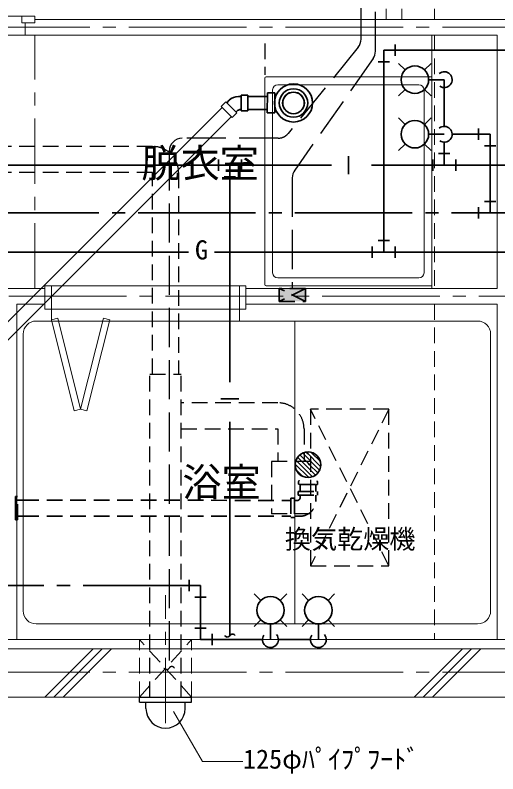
# Model space of a CAD drawing. Units: millimetres at full size, sheet at 1:50; details may follow other scales. Extents: x -9674 to 9699, y -6794 to 6791.
# Drawn here: x 22 to 1870, y -2827 to 78 of the extents above; entities that cross this region are included whole.
import ezdxf
from ezdxf.enums import TextEntityAlignment as Align

# ---------------------------------------------------------------- set-up
doc = ezdxf.new("R2010")
doc.units = ezdxf.units.MM
doc.header["$LTSCALE"] = 50
for name, pattern in [('CHAIN1', [8, 5, -1, 1, -1]), ('CHAIN2', [12, 9, -1, 1, -1]), ('DASHED1', [1.8, 1.2, -0.6]), ('DASHED3', [4, 3, -1])]:
    doc.linetypes.add(name, pattern=pattern)
for name, color, linetype, lineweight in [('1-0_芯', 134, 'CHAIN2', 9), ('1-1_躯体', 134, 'Continuous', 9), ('1-2_間仕切', 134, 'Continuous', 9), ('1-3_建具', 134, 'Continuous', 9), ('1-5_設備', 134, 'Continuous', 9), ('1-7_その他', 134, 'DASHED1', 9), ('1-8_ハッチ', 134, 'Continuous', 9), ('1-C_梁', 134, 'DASHED1', 9), ('1-D_記号', 134, 'CHAIN1', 9), ('2-0_芯', 3, 'Continuous', 35), ('2-2', 5, 'DASHED3', 25), ('2-3_建具', 4, 'Continuous', 35), ('2-7_その他', 7, 'Continuous', 25), ('2-9_金物', 1, 'CHAIN2', 35), ('2-A_文字', 6, 'Continuous', 35), ('2-C', 2, 'DASHED1', 25)]:
    doc.layers.add(name, color=color, linetype=linetype, lineweight=lineweight)
doc.layers.add('1-A_文字', color=134, linetype='Continuous')
doc.styles.add('ＭＳ ゴシック', font='')
doc.styles.get('ＭＳ ゴシック').set_extended_font_data('MS Gothic')

msp = doc.modelspace()

# ---------------------------------------------------------------- linework, layer by layer
at = {"layer": '1-0_芯'}
for p, q in [((-8542.5, 31.87), (8067.5, 31.87)), ((-2.5, -998.13), (1897.5, -998.13)), ((-8542.5, -2438.13), (8067.5, -2438.13))]:
    msp.add_line(p, q, dxfattribs=at)
at = {"layer": '1-1_躯体'}
for p, q in [((5707.5, -2348.13), (-6742.5, -2348.13)), ((6207.5, -2533.13), (-7392.5, -2533.13))]:
    msp.add_line(p, q, dxfattribs=at)
at = {"layer": '1-2_間仕切'}
for p, q in [((1923.5, 61.87), (97.5, 61.87)), ((60, 49.37), (60, 1.87)), ((60, 1.87), (1867.5, 1.87)), ((1867.5, 1.87), (1867.5, -968.13)), ((-32.5, -968.13), (135.5, -968.13)), ((905.5, -968.13), (1867.5, -968.13)), ((27.5, -1028.13), (135.5, -1028.13)), ((27.5, -1028.13), (27.5, -2313.13)), ((905.5, -1028.13), (1867.5, -1028.13)), ((1867.5, -1028.13), (1867.5, -2313.13))]:
    msp.add_line(p, q, dxfattribs=at)
at = {"layer": '1-3_建具', "linetype": 'DASHED1'}
for p, q in [((1442.5, 911.87), (1442.5, 61.87)), ((1502.5, 911.87), (1502.5, 61.87))]:
    msp.add_line(p, q, dxfattribs=at)
at = {"layer": '1-3_建具'}
for p, q in [((-702.5, 74.37), (47.5, 74.37)), ((47.5, 74.37), (47.5, 49.37)), ((97.5, 74.37), (47.5, 74.37)), ((97.5, 74.37), (97.5, 49.37)), ((97.5, 49.37), (47.5, 49.37)), ((60, 1.87), (-715, 1.87)), ((135.5, -1048.13), (135.5, -958.13)), ((160.5, -958.13), (135.5, -958.13)), ((160.5, -958.13), (160.5, -1048.13)), ((880.5, -958.13), (160.5, -958.13)), ((880.5, -1048.13), (880.5, -958.13)), ((905.5, -958.13), (880.5, -958.13)), ((905.5, -958.13), (905.5, -1048.13)), ((160.5, -1048.13), (135.5, -1048.13)), ((880.5, -1048.13), (160.5, -1048.13)), ((905.5, -1048.13), (880.5, -1048.13)), ((184.75, -1082.07), (160.5, -1088.13)), ((272.07, -1431.32), (184.75, -1082.07)), ((272.07, -1431.32), (359.38, -1082.07)), ((359.38, -1082.07), (383.63, -1088.13)), ((272.07, -1431.32), (247.81, -1437.38)), ((272.07, -1431.32), (296.32, -1437.38))]:
    msp.add_line(p, q, dxfattribs=at)
at = {"layer": '1-5_設備'}
for p, q in [((1617.5, 1.87), (1617.5, -968.13)), ((977.5, -953.13), (977.5, -163.13)), ((982.5, -158.13), (1617.5, -158.13)), ((1027.5, -188.13), (1567.5, -188.13)), ((1007.5, -908.13), (1007.5, -208.13)), ((1587.5, -908.13), (1587.5, -208.13)), ((1567.5, -928.13), (1027.5, -928.13)), ((1617.5, -958.13), (982.5, -958.13)), ((160.5, -1048.13), (160.5, -1093.13)), ((880.5, -1048.13), (880.5, -1093.13)), ((102.5, -1093.13), (1792.5, -1093.13)), ((160.5, -1088.13), (247.81, -1437.38)), ((383.63, -1088.13), (296.32, -1437.38)), ((1092.5, -1093.13), (1092.5, -2253.13)), ((52.5, -1143.13), (52.5, -2203.13)), ((1842.5, -2203.13), (1842.5, -1143.13)), ((1792.5, -2253.13), (102.5, -2253.13))]:
    msp.add_line(p, q, dxfattribs=at)
msp.add_circle((1087.5, -258.13), 40, dxfattribs=at)
for centre, radius, start, end in [((982.5, -163.13), 5, 90, 180), ((1027.5, -208.13), 20, 90, 180), ((1567.5, -208.13), 20, 0, 90), ((1027.5, -908.13), 20, 180, 270), ((1567.5, -908.13), 20, 270, 0), ((982.5, -953.13), 5, 180, 270), ((102.5, -1143.13), 50, 90, 180), ((1792.5, -1143.13), 50, 0, 90), ((102.5, -2203.13), 50, 180, 270), ((1792.5, -2203.13), 50, 270, 0)]:
    msp.add_arc(centre, radius, start, end, dxfattribs=at)
at = {"layer": '1-7_その他', "linetype": 'CHAIN1'}
msp.add_line((597.5, -2633.13), (597.5, -2143.13), dxfattribs=at)
at = {"layer": '1-7_その他'}
for p, q in [((497.5, -2533.13), (497.5, -2313.13)), ((497.5, -2533.13), (697.5, -2313.13)), ((697.5, -2533.13), (497.5, -2313.13)), ((697.5, -2533.13), (697.5, -2313.13))]:
    msp.add_line(p, q, dxfattribs=at)
at = {"layer": '1-8_ハッチ'}
for p, q in [((5672.5, -2313.13), (-6707.5, -2313.13)), ((134.94, -2533.13), (319.94, -2348.13)), ((170.3, -2533.13), (355.3, -2348.13)), ((205.65, -2533.13), (390.65, -2348.13)), ((1549.15, -2533.13), (1734.15, -2348.13)), ((1584.51, -2533.13), (1769.51, -2348.13)), ((1619.87, -2533.13), (1804.87, -2348.13))]:
    msp.add_line(p, q, dxfattribs=at)
at = {"layer": '1-C_梁'}
for p, q in [((1627.5, 911.87), (1627.5, 61.87)), ((1627.5, 1.87), (1627.5, -968.13)), ((1627.5, -1028.13), (1627.5, -2313.13))]:
    msp.add_line(p, q, dxfattribs=at)
at = {"layer": '1-D_記号'}
msp.add_line((97.5, -968.13), (97.5, 1.87), dxfattribs=at)
at = {"layer": '2-0_芯'}
for p, q in [((887.12, -228.13), (912.12, -228.13)), ((912.12, -228.13), (912.12, -288.13)), ((987.12, -295.9), (988.51, -219.21)), ((1016.16, -219.77), (988.51, -219.21)), ((1016.16, -219.77), (1016.16, -296.49)), ((828.43, -253.59), (810.75, -271.27)), ((870.86, -296.02), (828.43, -253.59)), ((841.32, -247.78), (831.97, -257.13)), ((876.67, -233.13), (887.12, -233.13)), ((912.12, -233.13), (988.26, -233.13)), ((814.29, -274.81), (-144.08, -1233.17)), ((853.18, -313.7), (810.75, -271.27)), ((869.35, -290.45), (867.32, -292.48)), ((887.03, -283.13), (887.12, -283.13)), ((912.12, -283.13), (987.36, -283.13)), ((849.64, -310.16), (-108.72, -1268.53)), ((870.86, -296.02), (853.18, -313.7)), ((1016.16, -296.49), (987.12, -295.9)), ((1190.58, -1631.71), (1154.94, -1596.03)), ((1123.55, -1688.42), (1098.14, -1662.98))]:
    msp.add_line(p, q, dxfattribs=at)
at = {"layer": '2-0_芯', "linetype": 'DASHED1'}
for p, q in [((1106.56, -1718.49), (1106.68, -1707.49)), ((1179.56, -1719.28), (1179.68, -1708.28)), ((1106.56, -1718.49), (1112.25, -1719.15)), ((1112.25, -1719.15), (1173.85, -1719.82)), ((1112.78, -1745.57), (1112.8, -1718.74)), ((1173.22, -1745.61), (1173.23, -1719.81)), ((1179.56, -1719.28), (1173.85, -1719.82)), ((30.43, -1854.82), (30.37, -1764.82)), ((1077.02, -1771.95), (1091.84, -1771.96)), ((1091.82, -1771.95), (1091.77, -1845.95)), ((1105.94, -1760.36), (1105.95, -1745.54)), ((1105.94, -1745.56), (1179.94, -1745.61)), ((1112.74, -1770.05), (1112.75, -1760.37)), ((1173.18, -1780.58), (1173.19, -1760.41)), ((40.98, -1779.61), (30.38, -1779.61)), ((52.5, -1779.23), (1077.01, -1780.02)), ((1102.73, -1780.04), (1091.81, -1780.03)), ((23.14, -1809.82), (23.17, -1854.82)), ((23.17, -1854.82), (30.43, -1854.82)), ((52.5, -1840.14), (30.42, -1840.13)), ((52.5, -1840.04), (1076.97, -1840.54)), ((1113.16, -1840.55), (1091.77, -1840.54))]:
    msp.add_line(p, q, dxfattribs=at)
at = {"layer": '2-0_芯'}
for points in [[(887.12, -228.13), (887.12, -288.13), (912.12, -288.13)], [(1191.51, -1650.34), (1184.69, -1643.51), (1143.13, -1601.89), (1136.32, -1595.07)], [(1159.9, -1689.44), (1143.08, -1672.6), (1113.98, -1643.46), (1097.18, -1626.63)], [(1171.5, -1683.36), (1143.1, -1654.93), (1131.66, -1643.47), (1103.26, -1615.03)], [(1180.6, -1674.79), (1149.34, -1643.48), (1143.11, -1637.25), (1111.85, -1605.94)], [(1187.52, -1664.03), (1167.02, -1643.5), (1143.12, -1619.57), (1122.62, -1599.05)], [(1145.16, -1692.36), (1143.07, -1690.28), (1096.31, -1643.45), (1094.23, -1641.37)]]:
    msp.add_lwpolyline(points, dxfattribs=at)
at = {"layer": '2-0_芯', "linetype": 'DASHED1'}
for points in [[(23.14, -1809.82), (23.11, -1764.82), (30.37, -1764.82)], [(1077.02, -1771.95), (1076.97, -1845.95), (1091.79, -1845.96)], [(1105.94, -1760.36), (1179.94, -1760.41), (1179.95, -1745.59)]]:
    msp.add_lwpolyline(points, dxfattribs=at)
at = {"layer": '2-0_芯'}
for centre, radius in [((1087.5, -258.13), 72.97), ((1087.5, -258.13), 54.3), ((1087.5, -258.13), 41.55), ((1143.1, -1643.48), 49.09)]:
    msp.add_circle(centre, radius, dxfattribs=at)
for centre, radius in [((876.67, -283.13), 50), ((887.03, -308.13), 25)]:
    msp.add_arc(centre, radius, 90, 135, dxfattribs=at)
at = {"layer": '2-0_芯', "linetype": 'DASHED1'}
for centre, radius, start, end in [((1104.72, -1704), 4, 299.37871, 359.37871), ((1181.71, -1704.84), 4, 179.37871, 239.37871), ((1102.74, -1770.04), 10, 269.9556, 359.9556), ((45.67, -1859.47), 80, 85.10214, 93.36328), ((1113.18, -1780.55), 60, 269.97203, 359.97203)]:
    msp.add_arc(centre, radius, start, end, dxfattribs=at)
at = {"layer": '2-2'}
for p, q in [((1401.19, -59.65), (1401.19, 383.57)), ((1346.23, -13.5), (1346.23, 233.09)), ((1335.05, -45.01), (1067.63, -374.45)), ((1392.1, -88.39), (1092.07, -515.46)), ((1028.81, -392.93), (661.52, -392.93)), ((611.52, -442.93), (611.52, -2422.19)), ((1082.98, -544.2), (1082.98, -968.13))]:
    msp.add_line(p, q, dxfattribs=at)
at = {"layer": '2-2', "color": 4, "linetype": 'DASHED1', "lineweight": 35}
for p, q in [((1132.98, -968.13), (1032.98, -1018.13)), ((1132.98, -1018.13), (1032.98, -968.13)), ((1032.98, -1018.13), (1032.98, -968.13)), ((1132.98, -968.13), (1032.98, -968.13)), ((1132.98, -1018.13), (1132.98, -968.13)), ((1032.98, -1018.13), (1132.98, -1018.13))]:
    msp.add_line(p, q, dxfattribs=at)
at = {"layer": '2-2', "linetype": 'Continuous'}
for centre, start, end in [((1296.23, -13.5), 320.93153, 0), ((1351.19, -59.65), 324.91017, 0), ((661.52, -442.93), 90, 180), ((1132.98, -544.2), 144.91017, 180)]:
    msp.add_arc(centre, 50, start, end, dxfattribs=at)
at = {"layer": '2-2'}
for centre, radius, start, end in [((1028.81, -342.93), 50, 270, 320.93153), ((601.52, -2416.12), 11.7, 211.23674, 328.76326), ((621.52, -2428.25), 11.7, 31.23674, 148.76326)]:
    msp.add_arc(centre, radius, start, end, dxfattribs=at)
at = {"layer": '2-2', "color": 150}
msp.add_solid([(1132.98, -1018.13), (1032.98, -1018.13), (1132.98, -968.13), (1032.98, -968.13)], dxfattribs=at)
at = {"layer": '2-3_建具'}
for p, q in [((1433.02, -56.05), (1433.02, -829.29)), ((2074.31, -56.05), (1433.02, -56.05)), ((1477.31, -77.65), (1477.31, -34.45)), ((1411.42, -100.34), (1454.62, -100.34)), ((1388.72, -850.89), (1388.72, -807.69)), ((1454.62, -785), (1411.42, -785)), ((1477.31, -850.89), (1477.31, -807.69)), ((-431.85, -829.29), (685.3, -829.29)), ((785.3, -829.29), (2164.08, -829.29))]:
    msp.add_line(p, q, dxfattribs=at)
at = {"layer": '2-7_その他', "color": 2}
for p, q in [((497.5, -2553.13), (497.5, -2533.13)), ((497.5, -2553.13), (697.5, -2553.13)), ((497.76, -2533.13), (697.5, -2533.13)), ((522.63, -2553.13), (672.63, -2553.13)), ((522.63, -2577.13), (522.63, -2553.13)), ((672.63, -2577.13), (672.63, -2553.13)), ((697.5, -2553.13), (697.5, -2533.13))]:
    msp.add_line(p, q, dxfattribs=at)
at = {"layer": '2-7_その他', "lineweight": 9}
for p in [(628.38, -2588.48), (893.71, -2780.26)]:
    msp.add_line(p, (739.11, -2780.26), dxfattribs=at)
at = {"layer": '2-7_その他', "color": 2}
msp.add_arc((597.63, -2577.13), 75, 180, 0, dxfattribs=at)
at = {"layer": '2-9_金物', "linetype": 'Continuous'}
for p, q in [((1515.35, -340.77), (1490.13, -315.55)), ((1589.67, -340.77), (1614.88, -315.55)), ((1605.06, -377.93), (1664.89, -377.93)), ((1515.35, -415.41), (1490.13, -440.63)), ((1589.67, -415.41), (1614.88, -440.63)), ((962.1, -2163.6), (936.89, -2138.38)), ((1036.42, -2163.6), (1061.64, -2138.38)), ((962.1, -2237.92), (936.89, -2263.14)), ((999.26, -2253.31), (999.26, -2313.15)), ((1036.42, -2237.92), (1061.64, -2263.14))]:
    msp.add_line(p, q, dxfattribs=at)
at = {"layer": '2-9_金物'}
for p, q in [((1795.89, -356.33), (1795.89, -399.53)), ((1695.23, -377.93), (1840.19, -377.93)), ((1840.19, -679.29), (1840.19, -377.93)), ((1818.59, -422.22), (1861.79, -422.22)), ((1861.79, -635), (1818.59, -635)), ((1795.89, -657.69), (1795.89, -700.89)), ((-707.43, -679.29), (2314.08, -679.29)), ((687.4, -2084.44), (687.4, -2127.64)), ((731.69, -2106.04), (-197.2, -2106.04)), ((731.69, -2313.15), (731.69, -2106.04)), ((710.09, -2150.33), (753.29, -2150.33)), ((753.29, -2268.85), (710.09, -2268.85)), ((775.99, -2334.75), (775.99, -2291.55)), ((968.92, -2313.15), (731.69, -2313.15))]:
    msp.add_line(p, q, dxfattribs=at)
at = {"layer": '2-9_金物', "linetype": 'Continuous'}
for centre in [(1552.51, -377.93), (999.26, -2200.76)]:
    msp.add_circle(centre, 52.55, dxfattribs=at)
for centre, start, end in [((1664.89, -377.93), 235.151, 129.51), ((999.26, -2313.15), 145.151, 39.51)]:
    msp.add_arc(centre, 30.34, start, end, dxfattribs=at)
at = {"layer": '2-A_文字'}
for p, q in [((1515.35, -131.7), (1490.13, -106.48)), ((1589.67, -131.7), (1614.88, -106.48)), ((1605.06, -168.86), (1664.89, -168.86)), ((1664.89, -168.86), (1664.89, -347.59)), ((1515.35, -206.02), (1490.13, -231.24)), ((1589.67, -206.02), (1614.88, -231.24)), ((1664.89, -408.27), (1664.89, -496.28)), ((1298.14, -461.86), (1298.14, -530.69)), ((1686.49, -451.98), (1643.29, -451.98)), ((799.75, -474.68), (799.75, -517.88)), ((888.34, -474.68), (888.34, -517.88)), ((1620.6, -517.88), (1620.6, -474.68)), ((1709.19, -517.88), (1709.19, -474.68)), ((1233.64, -496.28), (-607.43, -496.28)), ((844.05, -1326.71), (844.05, -496.28)), ((2208.97, -496.28), (1386.05, -496.28)), ((822.45, -540.57), (865.65, -540.57)), ((878.46, -1391.21), (809.63, -1391.21)), ((844.05, -2297.58), (844.05, -1479.12)), ((1145.57, -2163.6), (1120.35, -2138.38)), ((1219.89, -2163.6), (1245.11, -2138.38)), ((1145.57, -2237.92), (1120.35, -2263.14)), ((1182.73, -2253.31), (1182.73, -2313.15)), ((1219.89, -2237.92), (1245.11, -2263.14)), ((1152.39, -2313.15), (1029.6, -2313.15))]:
    msp.add_line(p, q, dxfattribs=at)
for centre in [(1552.51, -168.86), (1182.73, -2200.76)]:
    msp.add_circle(centre, 52.55, dxfattribs=at)
for centre, radius, start, end in [((1664.89, -168.86), 30.34, 235.151, 129.51), ((854.05, -2303.64), 11.7, 31.23674, 148.76326), ((1182.73, -2313.15), 30.34, 145.151, 39.51), ((834.05, -2291.51), 11.7, 211.23674, 328.76326)]:
    msp.add_arc(centre, radius, start, end, dxfattribs=at)
at = {"layer": '2-C'}
for p, q in [((977.78, -30.13), (977.78, -150.13)), ((547.5, -424.68), (-274.04, -424.68)), ((547.5, -524.68), (-274.04, -524.68)), ((547.5, -1296.39), (547.5, -524.68)), ((647.5, -524.68), (647.5, -1296.39)), ((537.5, -1296.39), (657.5, -1296.39)), ((537.5, -2533.13), (537.5, -1296.39)), ((657.5, -2533.13), (657.5, -1296.39)), ((1027.78, -1406.4), (657.5, -1406.4)), ((1152.78, -1430.96), (1152.78, -2030.96)), ((1452.78, -1430.96), (1152.78, -1430.96)), ((1452.78, -1430.96), (1152.78, -2030.96)), ((1452.78, -2030.96), (1152.78, -1430.96)), ((657.5, -1506.4), (1027.78, -1506.4)), ((1027.78, -1506.4), (1027.78, -1630.96)), ((1127.78, -1506.4), (1127.78, -1630.96)), ((1002.78, -1630.96), (1002.78, -1830.96)), ((1152.78, -1630.96), (1002.78, -1630.96)), ((1152.78, -1830.96), (1002.78, -1830.96))]:
    msp.add_line(p, q, dxfattribs=at)
msp.add_lwpolyline([(1152.78, -2030.96), (1452.78, -2030.96), (1452.78, -1430.96)], dxfattribs=at)
for centre in [(547.5, -524.68), (1027.78, -1506.4)]:
    msp.add_arc(centre, 100, 0, 90, dxfattribs=at)

# ---------------------------------------------------------------- texts
at = {"layer": '1-A_文字', "style": 'ＭＳ ゴシック'}
for s, p in [('脱衣室', (504.78, -576.49)), ('浴室', (662.1, -1798.52))]:
    msp.add_text(s, height=110, dxfattribs=at).set_placement(p, align=Align.BOTTOM_LEFT)
at = {"layer": '2-2', "color": 7, "style": 'ＭＳ ゴシック'}
msp.add_text('換気乾燥機', height=73.31, dxfattribs=at).set_placement((1054.49, -1986.88), align=Align.BOTTOM_LEFT)
at = {"layer": '2-3_建具', "color": 7, "style": 'ＭＳ ゴシック'}
msp.add_text('G', height=73.31, dxfattribs=at).set_placement((710.3, -879.29), align=Align.BOTTOM_LEFT)
at = {"layer": '2-7_その他', "style": 'ＭＳ ゴシック'}
msp.add_text('125φﾊﾟｲﾌﾟﾌｰﾄﾞ', height=73.31, dxfattribs=at).set_placement((894.33, -2829.2), align=Align.BOTTOM_LEFT)

doc.saveas('drawing.dxf')
